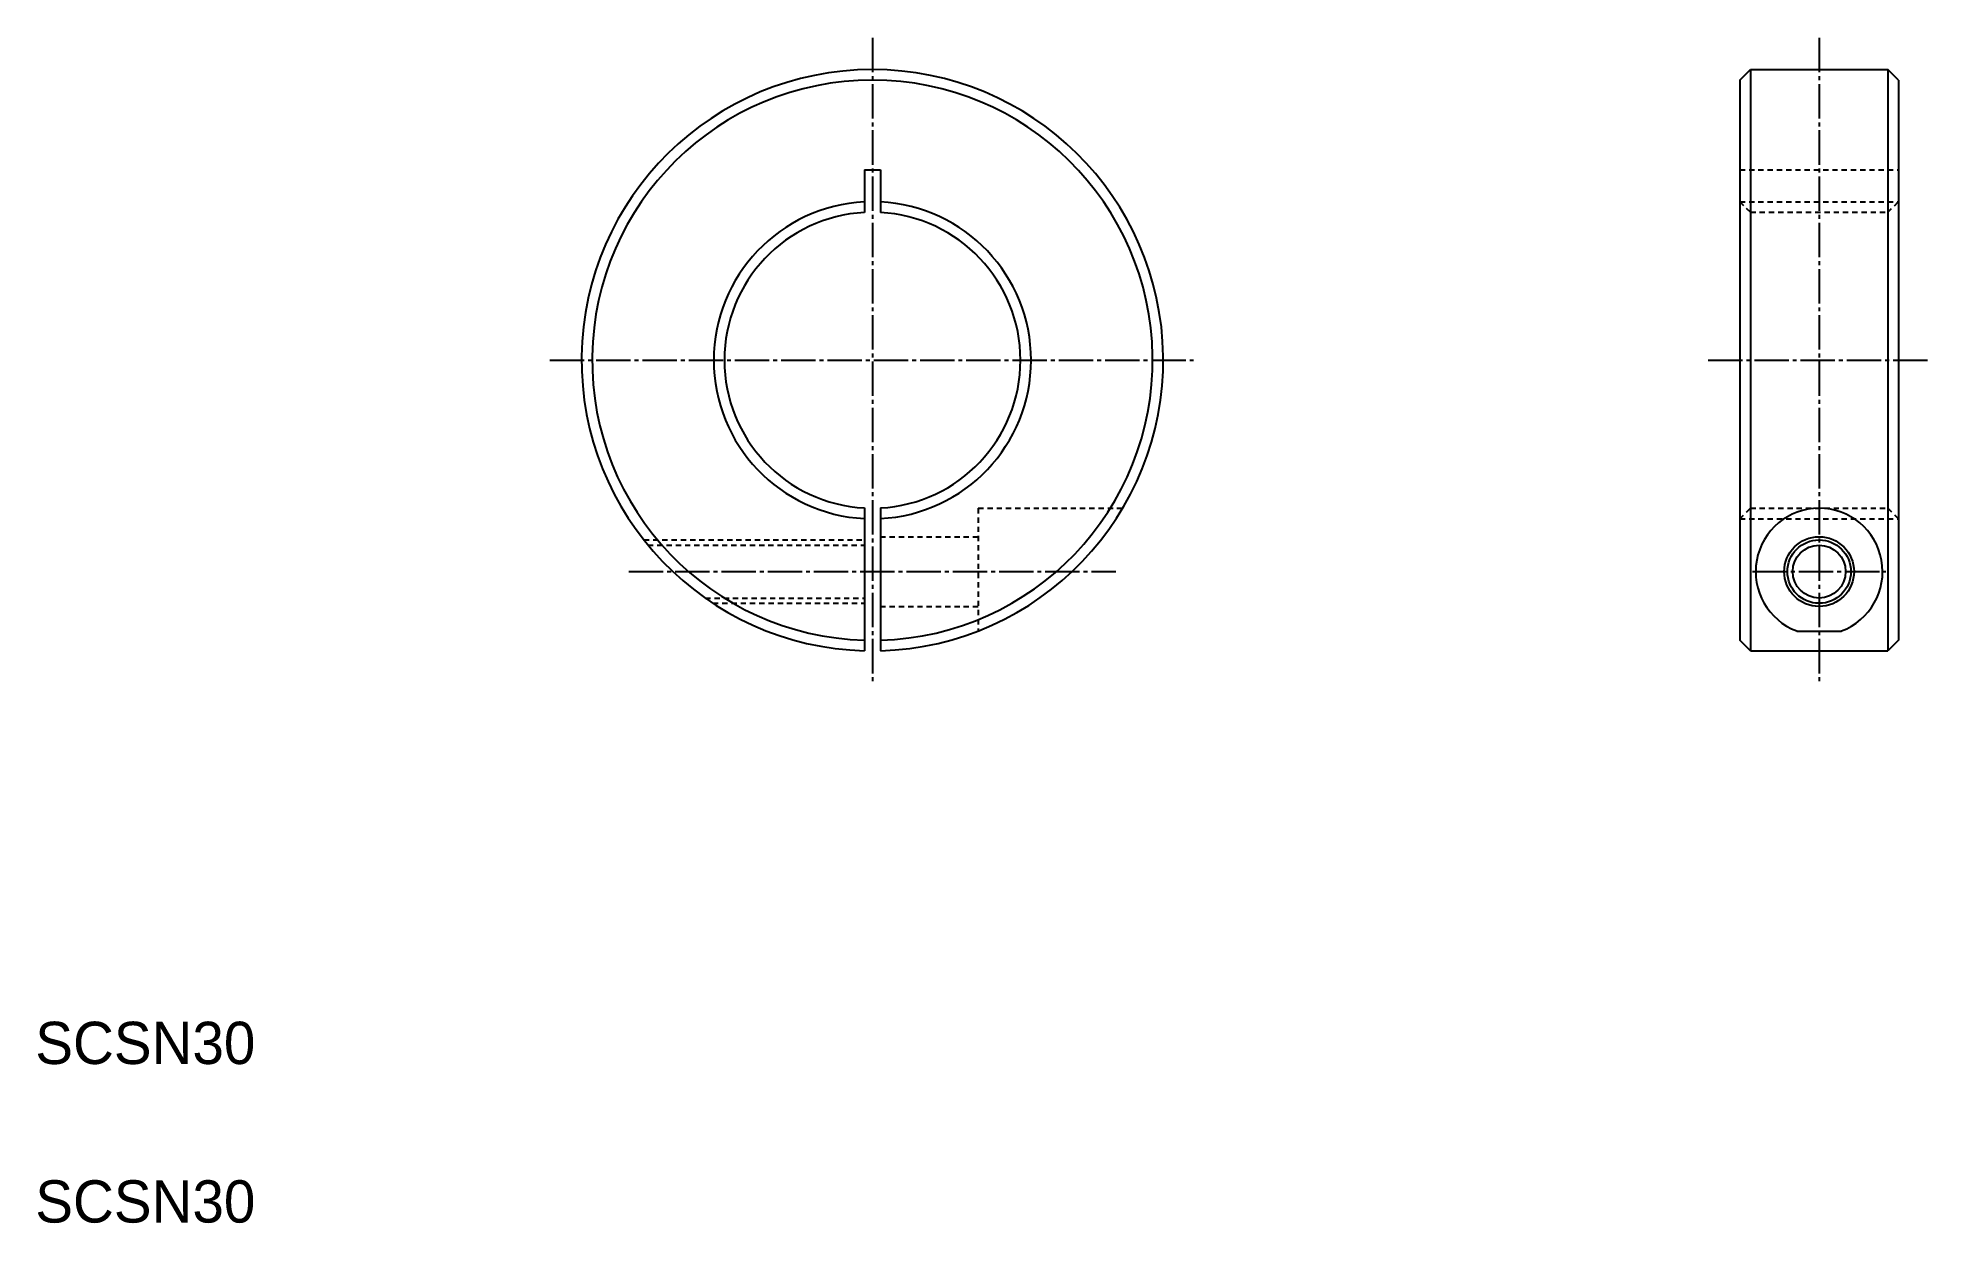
# Model space of a CAD drawing. Extents: x 10 to 189, y 10 to 122.
import ezdxf

# ---------------------------------------------------------------- set-up
doc = ezdxf.new("R2010")
doc.units = 0
doc.header["$LTSCALE"] = 0.25
doc.linetypes.add('CENTER', pattern=[17.5, 13, -1.5, 1.5, -1.5])
doc.linetypes.add('DASHED', pattern=[3.5, 2, -1.5])
doc.layers.get('0').update_dxf_attribs({"linetype": 'CONTINUOUS'})
doc.layers.add('CENTER', color=1, linetype='CENTER')

msp = doc.modelspace()

# ---------------------------------------------------------------- linework, layer by layer
at = {"color": 7, "linetype": 'CONTINUOUS'}
for p, q in [((171.18, 118.09), (172.18, 119.09)), ((172.18, 119.09), (172.18, 64.09)), ((172.18, 119.09), (185.18, 119.09)), ((185.18, 119.09), (185.18, 64.09)), ((186.18, 118.09), (185.18, 119.09)), ((171.18, 118.09), (171.18, 65.09)), ((186.18, 118.09), (186.18, 65.09)), ((88.41, 109.59), (88.41, 105.57)), ((88.41, 109.59), (89.91, 109.59)), ((89.91, 109.59), (89.91, 105.57)), ((88.41, 77.61), (88.41, 64.1)), ((89.91, 77.61), (89.91, 64.1)), ((172.18, 64.09), (171.18, 65.09)), ((176.57, 65.97), (180.79, 65.97)), ((186.18, 65.09), (185.18, 64.09)), ((172.18, 64.09), (185.18, 64.09))]:
    msp.add_line(p, q, dxfattribs=at)
at = {"color": 3, "linetype": 'DASHED'}
for p, q in [((171.18, 109.59), (186.18, 109.59)), ((171.18, 106.59), (186.18, 106.59)), ((172.18, 105.59), (171.18, 106.59)), ((172.18, 105.59), (185.18, 105.59)), ((185.18, 105.59), (186.18, 106.59)), ((99.16, 77.59), (112.83, 77.59)), ((99.16, 77.59), (99.16, 65.97)), ((171.18, 76.59), (172.18, 77.59)), ((172.18, 77.59), (185.18, 77.59)), ((185.18, 77.59), (186.18, 76.59)), ((171.18, 76.59), (186.18, 76.59)), ((67.54, 74.59), (88.41, 74.59)), ((67.94, 74.09), (88.41, 74.09)), ((89.91, 74.89), (99.16, 74.89)), ((73.35, 69.09), (88.41, 69.09)), ((74.08, 68.59), (88.41, 68.59)), ((89.91, 68.29), (99.16, 68.29))]:
    msp.add_line(p, q, dxfattribs=at)
for p, q in [((77.66, 68.59), (77.66, 68.59)), ((81.24, 68.59), (81.24, 68.59))]:
    msp.add_line(p, q)
at = {"color": 7, "linetype": 'CONTINUOUS'}
for radius in [3.3, 2.5]:
    msp.add_circle((178.68, 71.59), radius, dxfattribs=at)
at = {"color": 3, "linetype": 'CONTINUOUS'}
msp.add_circle((178.68, 71.59), 3, dxfattribs=at)
at = {"color": 7, "linetype": 'CONTINUOUS'}
for centre, radius, start, end in [((89.16, 91.59), 27.5, 271.5628, 268.4372), ((89.16, 91.59), 26.5, 271.6218, 268.3782), ((89.16, 91.59), 14, 93.0709, 266.9291), ((89.16, 91.59), 14, 273.0709, 86.9291), ((178.68, 71.59), 6, 290.5723, 249.4277)]:
    msp.add_arc(centre, radius, start, end, dxfattribs=at)
at = {"color": 3, "linetype": 'CONTINUOUS'}
for start, end in [(92.866, 267.134), (272.866, 87.134)]:
    msp.add_arc((89.16, 91.59), 15, start, end, dxfattribs=at)
at = {"layer": 'CENTER', "color": 1, "linetype": 'CENTER'}
for p, q in [((89.16, 122.09), (89.16, 61.09)), ((178.68, 122.09), (178.68, 61.09)), ((58.66, 91.59), (119.66, 91.59)), ((168.18, 91.59), (189.18, 91.59)), ((66.13, 71.59), (112.18, 71.59)), ((172.38, 71.59), (184.98, 71.59))]:
    msp.add_line(p, q, dxfattribs=at)

# ---------------------------------------------------------------- texts
for p in [(10, 25), (10, 10)]:
    msp.add_text('SCSN30', height=4).set_placement(p)

doc.saveas('drawing.dxf')
